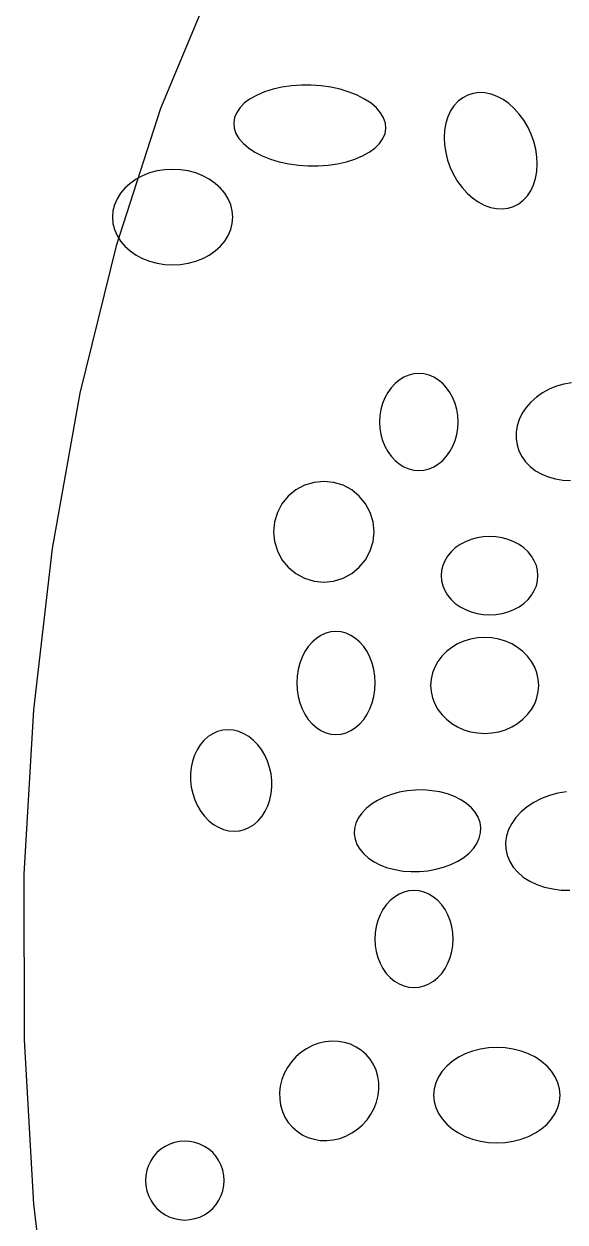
# Model space of a CAD drawing. Extents: x -1 to 217, y -22 to 302.
# Drawn here: x 63.37 to 70.42, y 232.38 to 247.97 of the extents above; entities that cross this region are included whole.
import ezdxf

# ---------------------------------------------------------------- set-up
doc = ezdxf.new("R2010")
doc.units = 0

msp = doc.modelspace()

# ---------------------------------------------------------------- linework, layer by layer
at = {"layer": 'CIRCLES'}
for p, q in [((66.915, 241.908), (66.815, 241.826)), ((67.028, 241.968), (66.915, 241.908)), ((67.151, 242.005), (67.028, 241.968)), ((67.278, 242.018), (67.151, 242.005)), ((67.406, 242.005), (67.278, 242.018)), ((67.529, 241.968), (67.406, 242.005)), ((67.642, 241.908), (67.529, 241.968)), ((67.741, 241.826), (67.642, 241.908)), ((66.815, 241.826), (66.734, 241.727)), ((67.822, 241.727), (67.741, 241.826)), ((66.674, 241.614), (66.636, 241.491)), ((66.734, 241.727), (66.674, 241.614)), ((67.883, 241.614), (67.822, 241.727)), ((67.92, 241.491), (67.883, 241.614)), ((66.636, 241.491), (66.624, 241.364)), ((67.933, 241.364), (67.92, 241.491)), ((66.624, 241.364), (66.636, 241.236)), ((67.92, 241.236), (67.933, 241.364)), ((66.636, 241.236), (66.674, 241.113)), ((67.883, 241.113), (67.92, 241.236)), ((66.674, 241.113), (66.734, 241)), ((66.734, 241), (66.815, 240.901)), ((67.741, 240.901), (67.822, 241)), ((67.822, 241), (67.883, 241.113)), ((66.815, 240.901), (66.915, 240.819)), ((66.915, 240.819), (67.028, 240.759)), ((67.529, 240.759), (67.642, 240.819)), ((67.642, 240.819), (67.741, 240.901)), ((67.028, 240.759), (67.151, 240.722)), ((67.151, 240.722), (67.278, 240.709)), ((67.278, 240.709), (67.406, 240.722)), ((67.406, 240.722), (67.529, 240.759))]:
    msp.add_line(p, q, dxfattribs=at)
at = {"layer": 'ELLIPSES'}
for p, q in [((65.832, 248.508), (65.154, 246.874)), ((66.409, 247.048), (66.321, 247)), ((66.508, 247.09), (66.409, 247.048)), ((66.617, 247.124), (66.508, 247.09)), ((66.734, 247.15), (66.617, 247.124)), ((66.858, 247.168), (66.734, 247.15)), ((66.986, 247.177), (66.858, 247.168)), ((67.115, 247.177), (66.986, 247.177)), ((67.244, 247.167), (67.115, 247.177)), ((67.371, 247.149), (67.244, 247.167)), ((67.493, 247.123), (67.371, 247.149)), ((67.608, 247.088), (67.493, 247.123)), ((67.715, 247.046), (67.608, 247.088)), ((67.81, 246.997), (67.715, 247.046)), ((69.153, 247.048), (69.087, 247.013)), ((69.224, 247.07), (69.153, 247.048)), ((69.299, 247.08), (69.224, 247.07)), ((69.377, 247.076), (69.299, 247.08)), ((69.456, 247.059), (69.377, 247.076)), ((69.535, 247.03), (69.456, 247.059)), ((66.247, 246.945), (66.188, 246.886)), ((66.321, 247), (66.247, 246.945)), ((67.894, 246.943), (67.81, 246.997)), ((67.964, 246.883), (67.894, 246.943)), ((68.974, 246.91), (68.93, 246.842)), ((69.027, 246.967), (68.974, 246.91)), ((69.087, 247.013), (69.027, 246.967)), ((69.613, 246.989), (69.535, 247.03)), ((69.688, 246.937), (69.613, 246.989)), ((69.758, 246.873), (69.688, 246.937)), ((65.154, 246.874), (64.574, 245.085)), ((66.116, 246.756), (66.105, 246.687)), ((66.144, 246.822), (66.116, 246.756)), ((66.188, 246.886), (66.144, 246.822)), ((68.019, 246.819), (67.964, 246.883)), ((68.058, 246.753), (68.019, 246.819)), ((68.081, 246.684), (68.058, 246.753)), ((68.894, 246.766), (68.868, 246.682)), ((68.93, 246.842), (68.894, 246.766)), ((69.824, 246.801), (69.758, 246.873)), ((69.883, 246.72), (69.824, 246.801)), ((66.105, 246.687), (66.111, 246.619)), ((66.111, 246.619), (66.134, 246.55)), ((68.076, 246.547), (68.087, 246.615)), ((68.087, 246.615), (68.081, 246.684)), ((68.852, 246.592), (68.847, 246.497)), ((68.868, 246.682), (68.852, 246.592)), ((69.935, 246.633), (69.883, 246.72)), ((69.978, 246.54), (69.935, 246.633)), ((66.134, 246.55), (66.173, 246.484)), ((66.173, 246.484), (66.228, 246.42)), ((68.005, 246.417), (68.049, 246.481)), ((68.049, 246.481), (68.076, 246.547)), ((68.847, 246.497), (68.851, 246.4)), ((70.013, 246.443), (69.978, 246.54)), ((70.038, 246.345), (70.013, 246.443)), ((66.228, 246.42), (66.298, 246.36)), ((66.298, 246.36), (66.382, 246.306)), ((66.382, 246.306), (66.478, 246.257)), ((67.783, 246.255), (67.871, 246.303)), ((67.871, 246.303), (67.945, 246.358)), ((67.945, 246.358), (68.005, 246.417)), ((68.851, 246.4), (68.866, 246.301)), ((68.866, 246.301), (68.891, 246.202)), ((70.053, 246.246), (70.038, 246.345)), ((66.478, 246.257), (66.584, 246.215)), ((66.584, 246.215), (66.699, 246.18)), ((66.699, 246.18), (66.821, 246.153)), ((66.821, 246.153), (66.948, 246.135)), ((66.948, 246.135), (67.077, 246.126)), ((67.077, 246.126), (67.207, 246.126)), ((67.207, 246.126), (67.334, 246.135)), ((67.334, 246.135), (67.458, 246.152)), ((67.458, 246.152), (67.575, 246.179)), ((67.575, 246.179), (67.684, 246.213)), ((67.684, 246.213), (67.783, 246.255)), ((68.891, 246.202), (68.926, 246.106)), ((70.052, 246.054), (70.057, 246.148)), ((70.057, 246.148), (70.053, 246.246)), ((64.918, 245.998), (64.833, 245.953)), ((65.01, 246.034), (64.918, 245.998)), ((65.107, 246.06), (65.01, 246.034)), ((65.207, 246.076), (65.107, 246.06)), ((65.31, 246.081), (65.207, 246.076)), ((65.412, 246.076), (65.31, 246.081)), ((65.513, 246.06), (65.412, 246.076)), ((65.61, 246.034), (65.513, 246.06)), ((65.702, 245.998), (65.61, 246.034)), ((65.787, 245.953), (65.702, 245.998)), ((68.926, 246.106), (68.969, 246.013)), ((68.969, 246.013), (69.021, 245.925)), ((70.01, 245.88), (70.036, 245.964)), ((70.036, 245.964), (70.052, 246.054)), ((64.688, 245.838), (64.631, 245.77)), ((64.756, 245.899), (64.688, 245.838)), ((64.833, 245.953), (64.756, 245.899)), ((65.864, 245.899), (65.787, 245.953)), ((65.932, 245.838), (65.864, 245.899)), ((65.988, 245.77), (65.932, 245.838)), ((69.021, 245.925), (69.08, 245.845)), ((69.08, 245.845), (69.146, 245.772)), ((69.93, 245.736), (69.974, 245.803)), ((69.974, 245.803), (70.01, 245.88)), ((64.586, 245.697), (64.553, 245.62)), ((64.631, 245.77), (64.586, 245.697)), ((66.034, 245.697), (65.988, 245.77)), ((66.067, 245.62), (66.034, 245.697)), ((69.146, 245.772), (69.217, 245.709)), ((69.217, 245.709), (69.291, 245.657)), ((69.291, 245.657), (69.369, 245.615)), ((69.817, 245.632), (69.877, 245.679)), ((69.877, 245.679), (69.93, 245.736)), ((64.533, 245.54), (64.526, 245.459)), ((64.553, 245.62), (64.533, 245.54)), ((66.087, 245.54), (66.067, 245.62)), ((66.093, 245.459), (66.087, 245.54)), ((69.369, 245.615), (69.448, 245.586)), ((69.448, 245.586), (69.527, 245.57)), ((69.527, 245.57), (69.605, 245.566)), ((69.605, 245.566), (69.68, 245.575)), ((69.68, 245.575), (69.751, 245.598)), ((69.751, 245.598), (69.817, 245.632)), ((64.526, 245.459), (64.533, 245.378)), ((64.533, 245.378), (64.553, 245.298)), ((66.067, 245.298), (66.087, 245.378)), ((66.087, 245.378), (66.093, 245.459)), ((64.553, 245.298), (64.586, 245.221)), ((64.586, 245.221), (64.631, 245.148)), ((65.988, 245.148), (66.034, 245.221)), ((66.034, 245.221), (66.067, 245.298)), ((64.574, 245.085), (64.1, 243.166)), ((64.631, 245.148), (64.688, 245.081)), ((64.688, 245.081), (64.756, 245.02)), ((64.756, 245.02), (64.833, 244.966)), ((65.787, 244.966), (65.864, 245.02)), ((65.864, 245.02), (65.932, 245.081)), ((65.932, 245.081), (65.988, 245.148)), ((64.833, 244.966), (64.918, 244.921)), ((64.918, 244.921), (65.01, 244.885)), ((65.01, 244.885), (65.107, 244.859)), ((65.513, 244.859), (65.61, 244.885)), ((65.61, 244.885), (65.702, 244.921)), ((65.702, 244.921), (65.787, 244.966)), ((65.107, 244.859), (65.207, 244.843)), ((65.207, 244.843), (65.31, 244.837)), ((65.31, 244.837), (65.412, 244.843)), ((65.412, 244.843), (65.513, 244.859)), ((68.261, 243.339), (68.206, 243.293)), ((68.321, 243.375), (68.261, 243.339)), ((68.384, 243.402), (68.321, 243.375)), ((68.45, 243.418), (68.384, 243.402)), ((68.517, 243.423), (68.45, 243.418)), ((68.583, 243.418), (68.517, 243.423)), ((68.649, 243.402), (68.583, 243.418)), ((68.712, 243.375), (68.649, 243.402)), ((68.772, 243.339), (68.712, 243.375)), ((68.827, 243.293), (68.772, 243.339)), ((64.1, 243.166), (63.739, 241.144)), ((68.111, 243.176), (68.074, 243.108)), ((68.155, 243.238), (68.111, 243.176)), ((68.206, 243.293), (68.155, 243.238)), ((68.878, 243.238), (68.827, 243.293)), ((68.922, 243.176), (68.878, 243.238)), ((68.959, 243.108), (68.922, 243.176)), ((70.128, 243.171), (70.048, 243.115)), ((70.215, 243.219), (70.128, 243.171)), ((70.308, 243.257), (70.215, 243.219)), ((70.405, 243.285), (70.308, 243.257)), ((70.505, 243.302), (70.405, 243.285)), ((68.045, 243.034), (68.023, 242.956)), ((68.074, 243.108), (68.045, 243.034)), ((68.988, 243.034), (68.959, 243.108)), ((69.01, 242.956), (68.988, 243.034)), ((69.976, 243.051), (69.914, 242.981)), ((70.048, 243.115), (69.976, 243.051)), ((68.01, 242.875), (68.006, 242.792)), ((68.023, 242.956), (68.01, 242.875)), ((69.023, 242.875), (69.01, 242.956)), ((69.027, 242.792), (69.023, 242.875)), ((69.863, 242.906), (69.824, 242.826)), ((69.914, 242.981), (69.863, 242.906)), ((68.006, 242.792), (68.01, 242.71)), ((68.01, 242.71), (68.023, 242.629)), ((69.01, 242.629), (69.023, 242.71)), ((69.023, 242.71), (69.027, 242.792)), ((69.797, 242.744), (69.783, 242.661)), ((69.824, 242.826), (69.797, 242.744)), ((68.023, 242.629), (68.045, 242.551)), ((68.045, 242.551), (68.074, 242.477)), ((68.959, 242.477), (68.988, 242.551)), ((68.988, 242.551), (69.01, 242.629)), ((69.783, 242.661), (69.782, 242.578)), ((69.782, 242.578), (69.795, 242.496)), ((68.074, 242.477), (68.111, 242.408)), ((68.111, 242.408), (68.155, 242.346)), ((68.878, 242.346), (68.922, 242.408)), ((68.922, 242.408), (68.959, 242.477)), ((69.795, 242.496), (69.82, 242.417)), ((69.82, 242.417), (69.857, 242.343)), ((68.155, 242.346), (68.206, 242.292)), ((68.206, 242.292), (68.261, 242.246)), ((68.261, 242.246), (68.321, 242.209)), ((68.712, 242.209), (68.772, 242.246)), ((68.772, 242.246), (68.827, 242.292)), ((68.827, 242.292), (68.878, 242.346)), ((69.857, 242.343), (69.906, 242.274)), ((69.906, 242.274), (69.967, 242.212)), ((69.967, 242.212), (70.037, 242.158)), ((68.321, 242.209), (68.384, 242.183)), ((68.384, 242.183), (68.45, 242.167)), ((68.45, 242.167), (68.517, 242.161)), ((68.517, 242.161), (68.583, 242.167)), ((68.583, 242.167), (68.649, 242.183)), ((68.649, 242.183), (68.712, 242.209)), ((70.037, 242.158), (70.116, 242.113)), ((70.116, 242.113), (70.202, 242.077)), ((70.202, 242.077), (70.294, 242.052)), ((70.294, 242.052), (70.391, 242.037)), ((70.391, 242.037), (70.49, 242.032)), ((69.274, 241.285), (69.196, 241.264)), ((69.355, 241.298), (69.274, 241.285)), ((69.437, 241.303), (69.355, 241.298)), ((69.52, 241.298), (69.437, 241.303)), ((69.601, 241.285), (69.52, 241.298)), ((69.679, 241.264), (69.601, 241.285)), ((63.739, 241.144), (63.496, 239.047)), ((68.991, 241.153), (68.937, 241.103)), ((69.053, 241.197), (68.991, 241.153)), ((69.122, 241.234), (69.053, 241.197)), ((69.196, 241.264), (69.122, 241.234)), ((69.753, 241.234), (69.679, 241.264)), ((69.821, 241.197), (69.753, 241.234)), ((69.883, 241.153), (69.821, 241.197)), ((69.938, 241.103), (69.883, 241.153)), ((68.854, 240.987), (68.828, 240.924)), ((68.891, 241.047), (68.854, 240.987)), ((68.937, 241.103), (68.891, 241.047)), ((69.984, 241.047), (69.938, 241.103)), ((70.02, 240.987), (69.984, 241.047)), ((70.047, 240.924), (70.02, 240.987)), ((68.812, 240.859), (68.806, 240.792)), ((68.828, 240.924), (68.812, 240.859)), ((70.063, 240.859), (70.047, 240.924)), ((70.068, 240.792), (70.063, 240.859)), ((68.806, 240.792), (68.812, 240.725)), ((68.812, 240.725), (68.828, 240.66)), ((68.828, 240.66), (68.854, 240.597)), ((70.02, 240.597), (70.047, 240.66)), ((70.047, 240.66), (70.063, 240.725)), ((70.063, 240.725), (70.068, 240.792)), ((68.854, 240.597), (68.891, 240.537)), ((68.891, 240.537), (68.937, 240.481)), ((69.938, 240.481), (69.984, 240.537)), ((69.984, 240.537), (70.02, 240.597)), ((68.937, 240.481), (68.991, 240.431)), ((68.991, 240.431), (69.053, 240.387)), ((69.053, 240.387), (69.122, 240.35)), ((69.122, 240.35), (69.196, 240.32)), ((69.679, 240.32), (69.753, 240.35)), ((69.753, 240.35), (69.821, 240.387)), ((69.821, 240.387), (69.883, 240.431)), ((69.883, 240.431), (69.938, 240.481)), ((69.196, 240.32), (69.274, 240.299)), ((69.274, 240.299), (69.355, 240.286)), ((69.355, 240.286), (69.437, 240.281)), ((69.437, 240.281), (69.52, 240.286)), ((69.52, 240.286), (69.601, 240.299)), ((69.601, 240.299), (69.679, 240.32)), ((67.305, 240.043), (67.242, 240.014)), ((67.37, 240.06), (67.305, 240.043)), ((67.437, 240.065), (67.37, 240.06)), ((67.504, 240.06), (67.437, 240.065)), ((67.569, 240.043), (67.504, 240.06)), ((67.632, 240.014), (67.569, 240.043)), ((67.127, 239.927), (67.076, 239.869)), ((67.182, 239.976), (67.127, 239.927)), ((67.242, 240.014), (67.182, 239.976)), ((67.692, 239.976), (67.632, 240.014)), ((67.747, 239.927), (67.692, 239.976)), ((67.798, 239.869), (67.747, 239.927)), ((69.021, 239.904), (68.945, 239.858)), ((69.104, 239.94), (69.021, 239.904)), ((69.191, 239.966), (69.104, 239.94)), ((69.282, 239.982), (69.191, 239.966)), ((69.374, 239.987), (69.282, 239.982)), ((69.466, 239.982), (69.374, 239.987)), ((69.556, 239.966), (69.466, 239.982)), ((69.643, 239.94), (69.556, 239.966)), ((69.726, 239.904), (69.643, 239.94)), ((69.803, 239.858), (69.726, 239.904)), ((66.995, 239.73), (66.966, 239.652)), ((67.032, 239.803), (66.995, 239.73)), ((67.076, 239.869), (67.032, 239.803)), ((67.842, 239.803), (67.798, 239.869)), ((67.879, 239.73), (67.842, 239.803)), ((67.908, 239.652), (67.879, 239.73)), ((68.815, 239.743), (68.764, 239.675)), ((68.876, 239.804), (68.815, 239.743)), ((68.945, 239.858), (68.876, 239.804)), ((69.872, 239.804), (69.803, 239.858)), ((69.933, 239.743), (69.872, 239.804)), ((69.984, 239.675), (69.933, 239.743)), ((66.944, 239.569), (66.931, 239.483)), ((66.966, 239.652), (66.944, 239.569)), ((67.93, 239.569), (67.908, 239.652)), ((67.943, 239.483), (67.93, 239.569)), ((68.723, 239.602), (68.693, 239.525)), ((68.764, 239.675), (68.723, 239.602)), ((70.025, 239.602), (69.984, 239.675)), ((70.054, 239.525), (70.025, 239.602)), ((66.931, 239.483), (66.927, 239.395)), ((67.947, 239.395), (67.943, 239.483)), ((68.675, 239.445), (68.669, 239.363)), ((68.693, 239.525), (68.675, 239.445)), ((70.072, 239.445), (70.054, 239.525)), ((70.078, 239.363), (70.072, 239.445)), ((66.927, 239.395), (66.931, 239.307)), ((66.931, 239.307), (66.944, 239.221)), ((67.93, 239.221), (67.943, 239.307)), ((67.943, 239.307), (67.947, 239.395)), ((68.669, 239.363), (68.675, 239.282)), ((68.675, 239.282), (68.693, 239.202)), ((70.054, 239.202), (70.072, 239.282)), ((70.072, 239.282), (70.078, 239.363)), ((66.944, 239.221), (66.966, 239.138)), ((66.966, 239.138), (66.995, 239.06)), ((67.879, 239.06), (67.908, 239.138)), ((67.908, 239.138), (67.93, 239.221)), ((68.693, 239.202), (68.723, 239.124)), ((68.723, 239.124), (68.764, 239.051)), ((69.984, 239.051), (70.025, 239.124)), ((70.025, 239.124), (70.054, 239.202)), ((63.496, 239.047), (63.374, 236.906)), ((66.995, 239.06), (67.032, 238.987)), ((67.032, 238.987), (67.076, 238.921)), ((67.798, 238.921), (67.842, 238.987)), ((67.842, 238.987), (67.879, 239.06)), ((68.764, 239.051), (68.815, 238.983)), ((68.815, 238.983), (68.876, 238.922)), ((69.872, 238.922), (69.933, 238.983)), ((69.933, 238.983), (69.984, 239.051)), ((66.032, 238.784), (65.963, 238.779)), ((66.101, 238.779), (66.032, 238.784)), ((67.076, 238.921), (67.127, 238.863)), ((67.127, 238.863), (67.182, 238.814)), ((67.182, 238.814), (67.242, 238.776)), ((67.632, 238.776), (67.692, 238.814)), ((67.692, 238.814), (67.747, 238.863)), ((67.747, 238.863), (67.798, 238.921)), ((68.876, 238.922), (68.945, 238.868)), ((68.945, 238.868), (69.021, 238.823)), ((69.021, 238.823), (69.104, 238.787)), ((69.104, 238.787), (69.191, 238.761)), ((69.556, 238.761), (69.643, 238.787)), ((69.643, 238.787), (69.726, 238.823)), ((69.726, 238.823), (69.803, 238.868)), ((69.803, 238.868), (69.872, 238.922)), ((65.718, 238.648), (65.669, 238.591)), ((65.773, 238.696), (65.718, 238.648)), ((65.832, 238.734), (65.773, 238.696)), ((65.896, 238.762), (65.832, 238.734)), ((65.963, 238.779), (65.896, 238.762)), ((66.17, 238.762), (66.101, 238.779)), ((66.237, 238.734), (66.17, 238.762)), ((66.302, 238.696), (66.237, 238.734)), ((66.362, 238.648), (66.302, 238.696)), ((66.418, 238.591), (66.362, 238.648)), ((67.242, 238.776), (67.305, 238.747)), ((67.305, 238.747), (67.37, 238.73)), ((67.37, 238.73), (67.437, 238.725)), ((67.437, 238.725), (67.504, 238.73)), ((67.504, 238.73), (67.569, 238.747)), ((67.569, 238.747), (67.632, 238.776)), ((69.191, 238.761), (69.282, 238.745)), ((69.282, 238.745), (69.374, 238.739)), ((69.374, 238.739), (69.466, 238.745)), ((69.466, 238.745), (69.556, 238.761)), ((65.628, 238.526), (65.594, 238.454)), ((65.669, 238.591), (65.628, 238.526)), ((66.467, 238.527), (66.418, 238.591)), ((66.51, 238.455), (66.467, 238.527)), ((65.568, 238.377), (65.55, 238.295)), ((65.594, 238.454), (65.568, 238.377)), ((66.545, 238.378), (66.51, 238.455)), ((66.572, 238.296), (66.545, 238.378)), ((65.55, 238.295), (65.542, 238.211)), ((65.542, 238.211), (65.543, 238.125)), ((66.591, 238.211), (66.572, 238.296)), ((66.601, 238.125), (66.591, 238.211)), ((65.543, 238.125), (65.552, 238.039)), ((65.552, 238.039), (65.571, 237.954)), ((66.593, 237.955), (66.601, 238.039)), ((66.601, 238.039), (66.601, 238.125)), ((68.473, 238.001), (68.366, 237.991)), ((68.581, 238.002), (68.473, 238.001)), ((68.687, 237.993), (68.581, 238.002)), ((65.571, 237.954), (65.598, 237.872)), ((65.598, 237.872), (65.634, 237.795)), ((66.55, 237.796), (66.576, 237.873)), ((66.576, 237.873), (66.593, 237.955)), ((67.977, 237.866), (67.898, 237.817)), ((68.065, 237.909), (67.977, 237.866)), ((68.16, 237.945), (68.065, 237.909)), ((68.261, 237.972), (68.16, 237.945)), ((68.366, 237.991), (68.261, 237.972)), ((68.791, 237.976), (68.687, 237.993)), ((68.889, 237.95), (68.791, 237.976)), ((68.98, 237.916), (68.889, 237.95)), ((69.064, 237.874), (68.98, 237.916)), ((69.137, 237.826), (69.064, 237.874)), ((70.112, 237.89), (70.015, 237.84)), ((70.217, 237.93), (70.112, 237.89)), ((70.326, 237.96), (70.217, 237.93)), ((70.439, 237.98), (70.326, 237.96)), ((65.634, 237.795), (65.676, 237.723)), ((65.676, 237.723), (65.726, 237.659)), ((66.474, 237.659), (66.516, 237.724)), ((66.516, 237.724), (66.55, 237.796)), ((67.772, 237.7), (67.728, 237.636)), ((67.83, 237.761), (67.772, 237.7)), ((67.898, 237.817), (67.83, 237.761)), ((69.2, 237.771), (69.137, 237.826)), ((69.251, 237.711), (69.2, 237.771)), ((69.289, 237.647), (69.251, 237.711)), ((69.848, 237.717), (69.78, 237.645)), ((69.926, 237.782), (69.848, 237.717)), ((70.015, 237.84), (69.926, 237.782)), ((65.726, 237.659), (65.781, 237.602)), ((65.781, 237.602), (65.842, 237.554)), ((65.842, 237.554), (65.906, 237.516)), ((66.311, 237.516), (66.371, 237.554)), ((66.371, 237.554), (66.425, 237.602)), ((66.425, 237.602), (66.474, 237.659)), ((67.696, 237.568), (67.679, 237.499)), ((67.728, 237.636), (67.696, 237.568)), ((69.313, 237.58), (69.289, 237.647)), ((69.324, 237.511), (69.313, 237.58)), ((69.726, 237.567), (69.685, 237.486)), ((69.78, 237.645), (69.726, 237.567)), ((65.906, 237.516), (65.973, 237.488)), ((65.973, 237.488), (66.042, 237.471)), ((66.042, 237.471), (66.112, 237.466)), ((66.112, 237.466), (66.18, 237.471)), ((66.18, 237.471), (66.247, 237.488)), ((66.247, 237.488), (66.311, 237.516)), ((67.679, 237.499), (67.675, 237.429)), ((67.675, 237.429), (67.686, 237.361)), ((69.303, 237.373), (69.32, 237.442)), ((69.32, 237.442), (69.324, 237.511)), ((69.658, 237.403), (69.646, 237.318)), ((69.685, 237.486), (69.658, 237.403)), ((67.686, 237.361), (67.71, 237.294)), ((67.71, 237.294), (67.748, 237.23)), ((67.748, 237.23), (67.799, 237.17)), ((69.17, 237.18), (69.227, 237.241)), ((69.227, 237.241), (69.271, 237.305)), ((69.271, 237.305), (69.303, 237.373)), ((69.646, 237.318), (69.649, 237.234)), ((69.649, 237.234), (69.667, 237.152)), ((67.799, 237.17), (67.862, 237.115)), ((67.862, 237.115), (67.935, 237.066)), ((67.935, 237.066), (68.019, 237.025)), ((68.935, 237.031), (69.022, 237.074)), ((69.022, 237.074), (69.101, 237.124)), ((69.101, 237.124), (69.17, 237.18)), ((69.667, 237.152), (69.7, 237.073)), ((69.7, 237.073), (69.746, 236.999)), ((68.019, 237.025), (68.11, 236.99)), ((68.11, 236.99), (68.208, 236.965)), ((68.208, 236.965), (68.312, 236.947)), ((68.312, 236.947), (68.418, 236.939)), ((68.418, 236.939), (68.526, 236.94)), ((68.526, 236.94), (68.633, 236.95)), ((68.633, 236.95), (68.738, 236.969)), ((68.738, 236.969), (68.839, 236.996)), ((68.839, 236.996), (68.935, 237.031)), ((69.746, 236.999), (69.806, 236.93)), ((69.806, 236.93), (69.877, 236.869)), ((63.374, 236.906), (63.375, 234.749)), ((69.877, 236.869), (69.96, 236.816)), ((69.96, 236.816), (70.053, 236.771)), ((70.053, 236.771), (70.153, 236.737)), ((68.198, 236.608), (68.142, 236.562)), ((68.258, 236.644), (68.198, 236.608)), ((68.321, 236.671), (68.258, 236.644)), ((68.386, 236.687), (68.321, 236.671)), ((68.453, 236.692), (68.386, 236.687)), ((68.52, 236.687), (68.453, 236.692)), ((68.585, 236.671), (68.52, 236.687)), ((68.648, 236.644), (68.585, 236.671)), ((68.708, 236.608), (68.648, 236.644)), ((68.764, 236.562), (68.708, 236.608)), ((70.153, 236.737), (70.26, 236.713)), ((70.26, 236.713), (70.371, 236.699)), ((70.371, 236.699), (70.484, 236.697)), ((68.048, 236.445), (68.011, 236.377)), ((68.092, 236.507), (68.048, 236.445)), ((68.142, 236.562), (68.092, 236.507)), ((68.814, 236.507), (68.764, 236.562)), ((68.858, 236.445), (68.814, 236.507)), ((68.895, 236.377), (68.858, 236.445)), ((67.981, 236.303), (67.96, 236.225)), ((68.011, 236.377), (67.981, 236.303)), ((68.925, 236.303), (68.895, 236.377)), ((68.946, 236.225), (68.925, 236.303)), ((67.947, 236.144), (67.942, 236.061)), ((67.96, 236.225), (67.947, 236.144)), ((68.959, 236.144), (68.946, 236.225)), ((68.964, 236.061), (68.959, 236.144)), ((67.942, 236.061), (67.947, 235.979)), ((67.947, 235.979), (67.96, 235.898)), ((68.946, 235.898), (68.959, 235.979)), ((68.959, 235.979), (68.964, 236.061)), ((67.96, 235.898), (67.981, 235.82)), ((67.981, 235.82), (68.011, 235.746)), ((68.895, 235.746), (68.925, 235.82)), ((68.925, 235.82), (68.946, 235.898)), ((68.011, 235.746), (68.048, 235.677)), ((68.048, 235.677), (68.092, 235.615)), ((68.814, 235.615), (68.858, 235.677)), ((68.858, 235.677), (68.895, 235.746)), ((68.092, 235.615), (68.142, 235.561)), ((68.142, 235.561), (68.198, 235.515)), ((68.198, 235.515), (68.258, 235.478)), ((68.648, 235.478), (68.708, 235.515)), ((68.708, 235.515), (68.764, 235.561)), ((68.764, 235.561), (68.814, 235.615)), ((68.258, 235.478), (68.321, 235.452)), ((68.321, 235.452), (68.386, 235.436)), ((68.386, 235.436), (68.453, 235.43)), ((68.453, 235.43), (68.52, 235.436)), ((68.52, 235.436), (68.585, 235.452)), ((68.585, 235.452), (68.648, 235.478)), ((63.375, 234.749), (63.499, 232.608)), ((67.382, 234.732), (67.297, 234.723)), ((67.466, 234.729), (67.382, 234.732)), ((67.548, 234.715), (67.466, 234.729)), ((66.981, 234.585), (66.915, 234.527)), ((67.054, 234.634), (66.981, 234.585)), ((67.132, 234.674), (67.054, 234.634)), ((67.213, 234.704), (67.132, 234.674)), ((67.297, 234.723), (67.213, 234.704)), ((67.627, 234.691), (67.548, 234.715)), ((67.701, 234.656), (67.627, 234.691)), ((67.769, 234.612), (67.701, 234.656)), ((67.83, 234.558), (67.769, 234.612)), ((69.217, 234.603), (69.121, 234.567)), ((69.319, 234.629), (69.217, 234.603)), ((69.425, 234.645), (69.319, 234.629)), ((69.532, 234.65), (69.425, 234.645)), ((69.64, 234.645), (69.532, 234.65)), ((69.746, 234.629), (69.64, 234.645)), ((69.848, 234.603), (69.746, 234.629)), ((69.944, 234.567), (69.848, 234.603)), ((66.856, 234.461), (66.805, 234.389)), ((66.915, 234.527), (66.856, 234.461)), ((67.882, 234.496), (67.83, 234.558)), ((67.926, 234.428), (67.882, 234.496)), ((67.959, 234.353), (67.926, 234.428)), ((68.95, 234.468), (68.879, 234.407)), ((69.031, 234.522), (68.95, 234.468)), ((69.121, 234.567), (69.031, 234.522)), ((70.034, 234.522), (69.944, 234.567)), ((70.115, 234.468), (70.034, 234.522)), ((70.186, 234.407), (70.115, 234.468)), ((66.764, 234.312), (66.733, 234.231)), ((66.805, 234.389), (66.764, 234.312)), ((67.983, 234.274), (67.959, 234.353)), ((67.995, 234.192), (67.983, 234.274)), ((68.772, 234.267), (68.737, 234.19)), ((68.819, 234.34), (68.772, 234.267)), ((68.879, 234.407), (68.819, 234.34)), ((70.246, 234.34), (70.186, 234.407)), ((70.293, 234.267), (70.246, 234.34)), ((70.328, 234.19), (70.293, 234.267)), ((66.712, 234.148), (66.702, 234.063)), ((66.733, 234.231), (66.712, 234.148)), ((67.986, 234.023), (67.996, 234.108)), ((67.996, 234.108), (67.995, 234.192)), ((68.716, 234.11), (68.709, 234.029)), ((68.737, 234.19), (68.716, 234.11)), ((70.349, 234.11), (70.328, 234.19)), ((70.356, 234.029), (70.349, 234.11)), ((66.702, 234.063), (66.704, 233.979)), ((66.704, 233.979), (66.716, 233.897)), ((67.966, 233.939), (67.986, 234.023)), ((68.709, 234.029), (68.716, 233.948)), ((68.716, 233.948), (68.737, 233.869)), ((70.328, 233.869), (70.349, 233.948)), ((70.349, 233.948), (70.356, 234.029)), ((66.716, 233.897), (66.739, 233.817)), ((66.739, 233.817), (66.773, 233.743)), ((67.893, 233.781), (67.935, 233.858)), ((67.935, 233.858), (67.966, 233.939)), ((68.737, 233.869), (68.772, 233.792)), ((68.772, 233.792), (68.819, 233.719)), ((70.246, 233.719), (70.293, 233.792)), ((70.293, 233.792), (70.328, 233.869)), ((66.773, 233.743), (66.816, 233.674)), ((66.816, 233.674), (66.869, 233.612)), ((67.717, 233.586), (67.784, 233.644)), ((67.784, 233.644), (67.843, 233.709)), ((67.843, 233.709), (67.893, 233.781)), ((68.819, 233.719), (68.879, 233.651)), ((68.879, 233.651), (68.95, 233.59)), ((70.115, 233.59), (70.186, 233.651)), ((70.186, 233.651), (70.246, 233.719)), ((66.869, 233.612), (66.93, 233.559)), ((66.93, 233.559), (66.998, 233.514)), ((66.998, 233.514), (67.072, 233.48)), ((67.072, 233.48), (67.151, 233.455)), ((67.486, 233.467), (67.567, 233.497)), ((67.567, 233.497), (67.645, 233.537)), ((67.645, 233.537), (67.717, 233.586)), ((68.95, 233.59), (69.031, 233.537)), ((69.031, 233.537), (69.121, 233.492)), ((69.121, 233.492), (69.217, 233.456)), ((69.848, 233.456), (69.944, 233.492)), ((69.944, 233.492), (70.034, 233.537)), ((70.034, 233.537), (70.115, 233.59)), ((65.156, 233.326), (65.105, 233.281)), ((65.212, 233.363), (65.156, 233.326)), ((65.272, 233.393), (65.212, 233.363)), ((65.336, 233.414), (65.272, 233.393)), ((65.401, 233.427), (65.336, 233.414)), ((65.469, 233.432), (65.401, 233.427)), ((65.536, 233.427), (65.469, 233.432)), ((65.601, 233.414), (65.536, 233.427)), ((65.665, 233.393), (65.601, 233.414)), ((65.725, 233.363), (65.665, 233.393)), ((65.781, 233.326), (65.725, 233.363)), ((65.832, 233.281), (65.781, 233.326)), ((67.151, 233.455), (67.233, 233.441)), ((67.233, 233.441), (67.317, 233.439)), ((67.317, 233.439), (67.402, 233.447)), ((67.402, 233.447), (67.486, 233.467)), ((69.217, 233.456), (69.319, 233.43)), ((69.319, 233.43), (69.425, 233.414)), ((69.425, 233.414), (69.532, 233.408)), ((69.532, 233.408), (69.64, 233.414)), ((69.64, 233.414), (69.746, 233.43)), ((69.746, 233.43), (69.848, 233.456)), ((65.024, 233.175), (64.994, 233.115)), ((65.061, 233.231), (65.024, 233.175)), ((65.105, 233.281), (65.061, 233.231)), ((65.876, 233.231), (65.832, 233.281)), ((65.913, 233.175), (65.876, 233.231)), ((65.943, 233.115), (65.913, 233.175)), ((64.972, 233.051), (64.959, 232.985)), ((64.994, 233.115), (64.972, 233.051)), ((65.965, 233.051), (65.943, 233.115)), ((65.978, 232.985), (65.965, 233.051)), ((64.959, 232.985), (64.955, 232.918)), ((64.955, 232.918), (64.959, 232.851)), ((65.982, 232.918), (65.978, 232.985)), ((65.978, 232.851), (65.982, 232.918)), ((64.959, 232.851), (64.972, 232.785)), ((64.972, 232.785), (64.994, 232.721)), ((64.994, 232.721), (65.024, 232.661)), ((65.913, 232.661), (65.943, 232.721)), ((65.943, 232.721), (65.965, 232.785)), ((65.965, 232.785), (65.978, 232.851)), ((63.499, 232.608), (63.744, 230.511)), ((65.024, 232.661), (65.061, 232.605)), ((65.061, 232.605), (65.105, 232.555)), ((65.105, 232.555), (65.156, 232.51)), ((65.781, 232.51), (65.832, 232.555)), ((65.832, 232.555), (65.876, 232.605)), ((65.876, 232.605), (65.913, 232.661)), ((65.156, 232.51), (65.212, 232.473)), ((65.212, 232.473), (65.272, 232.443)), ((65.272, 232.443), (65.336, 232.422)), ((65.336, 232.422), (65.401, 232.409)), ((65.401, 232.409), (65.469, 232.404)), ((65.469, 232.404), (65.536, 232.409)), ((65.536, 232.409), (65.601, 232.422)), ((65.601, 232.422), (65.665, 232.443)), ((65.665, 232.443), (65.725, 232.473)), ((65.725, 232.473), (65.781, 232.51))]:
    msp.add_line(p, q, dxfattribs=at)

doc.saveas('drawing.dxf')
